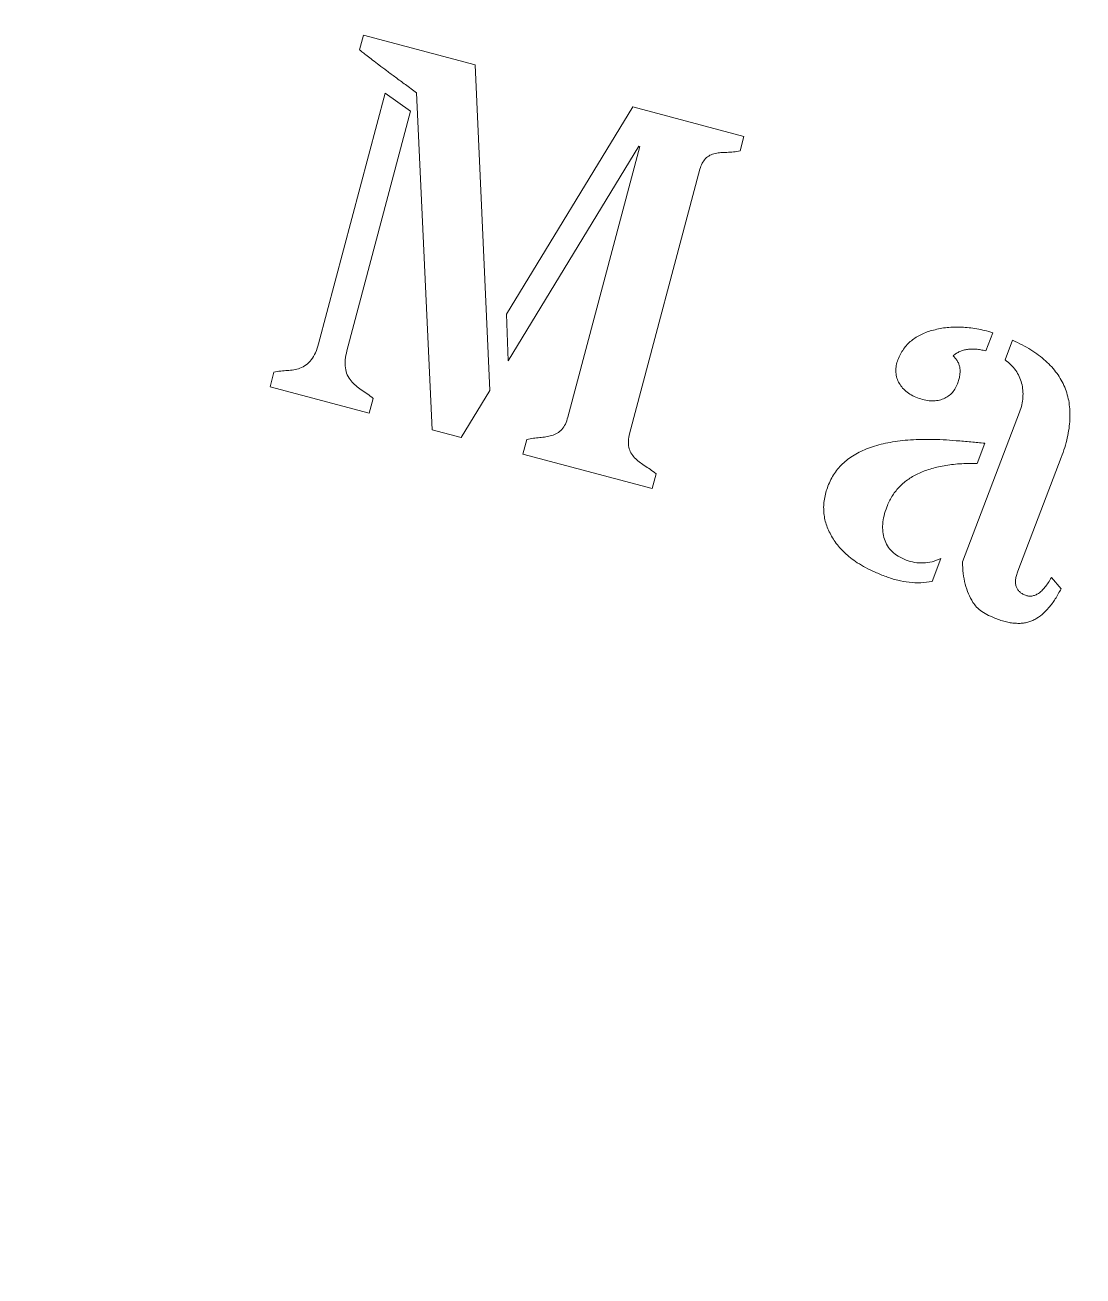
# Model space of a CAD drawing. Header units: millimetres. Extents: x -37.9 to 37.9, y -37.9 to 37.9.
# Drawn here: x 4.67 to 11.34, y 22.67 to 30.55 of the extents above; entities that cross this region are included whole.
import ezdxf

# ---------------------------------------------------------------- set-up
doc = ezdxf.new("R2010")
doc.units = ezdxf.units.MM

msp = doc.modelspace()

# ---------------------------------------------------------------- linework, layer by layer
at = {"color": 7, "linetype": 'Continuous', "lineweight": 15}
for p, q in [((6.7766, 30.3912), (6.801, 30.4828)), ((6.801, 30.4828), (7.5041, 30.2963)), ((7.5041, 30.2963), (7.5976, 28.2437)), ((6.5176, 28.5391), (6.9377, 30.1179)), ((6.9377, 30.1179), (7.0979, 30.0037)), ((7.2331, 27.9967), (7.1353, 30.1203)), ((7.7026, 28.7266), (8.4982, 30.0315)), ((8.4982, 30.0315), (9.1984, 29.8455)), ((7.0979, 30.0037), (6.6965, 28.495)), ((9.1984, 29.8455), (9.1739, 29.7539)), ((8.5361, 29.7831), (7.7122, 28.4317)), ((8.0887, 28.0764), (8.5424, 29.7817)), ((8.5424, 29.7817), (8.5361, 29.7831)), ((8.9212, 29.6388), (8.4781, 27.9728)), ((7.7122, 28.4317), (7.7026, 28.7266)), ((10.7661, 28.609), (10.722, 28.4939)), ((10.8443, 28.4373), (10.8918, 28.561)), ((6.2121, 28.2682), (6.2366, 28.3603)), ((6.837, 28.1022), (6.2121, 28.2682)), ((7.5976, 28.2437), (7.4168, 27.9478)), ((6.8615, 28.1943), (6.837, 28.1022)), ((10.5753, 27.166), (10.9354, 28.1088)), ((7.4168, 27.9478), (7.2331, 27.9967)), ((7.8053, 27.8447), (7.8297, 27.9368)), ((10.7163, 27.9122), (10.6678, 27.7851)), ((8.62, 27.628), (7.8053, 27.8447)), ((11.1978, 27.823), (10.9244, 27.1075)), ((8.6445, 27.72), (8.62, 27.628)), ((10.4391, 27.1857), (10.3839, 27.0418)), ((11.1359, 27.0662), (11.1973, 26.9962))]:
    msp.add_line(p, q, dxfattribs=at)
msp.add_circle((0, 0), 37.9, dxfattribs=at)
for points, knots in [([(7.1353, 30.1203), (7.112, 30.1374), (7.0677, 30.1698), (7.0047, 30.2159), (6.9491, 30.257), (6.9008, 30.2935), (6.8594, 30.3246), (6.8253, 30.351), (6.7983, 30.3724), (6.7831, 30.3856), (6.7766, 30.3912)], [0, 0, 0, 0, 0.193061, 0.366284, 0.520299, 0.655114, 0.770091, 0.865881, 0.942504, 1, 1, 1, 1]), ([(9.0181, 29.7385), (9.0064, 29.7351), (8.9837, 29.7284), (8.955, 29.7062), (8.9332, 29.6758), (8.9253, 29.6516), (8.9212, 29.6388)], [0, 0, 0, 0, 0.2472603, 0.4807514, 0.7267108, 1, 1, 1, 1]), ([(9.1739, 29.7539), (9.1601, 29.7513), (9.1328, 29.7462), (9.0923, 29.7448), (9.0541, 29.7436), (9.0297, 29.7402), (9.0181, 29.7385)], [0, 0, 0, 0, 0.269545, 0.529998, 0.775012, 1, 1, 1, 1]), ([(10.5441, 28.2867), (10.5392, 28.2753), (10.5296, 28.2531), (10.5073, 28.225), (10.4797, 28.2035), (10.4479, 28.1881), (10.4123, 28.1792), (10.374, 28.1788), (10.3334, 28.1848), (10.2922, 28.1975), (10.2529, 28.2157), (10.2189, 28.2386), (10.1917, 28.266), (10.172, 28.2974), (10.1592, 28.3312), (10.1545, 28.3665), (10.1567, 28.4029), (10.1681, 28.4388), (10.1833, 28.4737), (10.2034, 28.5056), (10.2263, 28.5344), (10.2538, 28.5588), (10.2839, 28.5805), (10.3175, 28.5988), (10.3538, 28.6142), (10.3795, 28.6216), (10.3926, 28.6253)], [0, 0, 0, 0, 0.041118, 0.079489, 0.117119, 0.155874, 0.1956, 0.237354, 0.281665, 0.330806, 0.379261, 0.424107, 0.46558, 0.506185, 0.54564, 0.584047, 0.623236, 0.66504, 0.707851, 0.748905, 0.789092, 0.829112, 0.870019, 0.91164, 0.95521, 1, 1, 1, 1]), ([(10.3926, 28.6253), (10.4067, 28.6287), (10.4352, 28.6356), (10.4792, 28.6418), (10.5242, 28.6444), (10.5704, 28.6447), (10.6177, 28.6406), (10.6661, 28.6332), (10.7161, 28.6235), (10.7493, 28.6139), (10.7661, 28.609)], [0, 0, 0, 0, 0.1155024, 0.2318967, 0.351162, 0.4727174, 0.5972181, 0.7265073, 0.8608501, 1, 1, 1, 1]), ([(6.4001, 28.3852), (6.4136, 28.3913), (6.4412, 28.4038), (6.4741, 28.4389), (6.5012, 28.4842), (6.5119, 28.5199), (6.5176, 28.5391)], [0, 0, 0, 0, 0.218359, 0.447338, 0.702557, 1, 1, 1, 1]), ([(10.8918, 28.561), (10.9119, 28.5516), (10.951, 28.5331), (11.0059, 28.5018), (11.0555, 28.4685), (11.0993, 28.4322), (11.1381, 28.3944), (11.171, 28.3538), (11.1985, 28.3109), (11.2209, 28.2656), (11.237, 28.2178), (11.2483, 28.168), (11.2533, 28.1158), (11.2532, 28.0614), (11.248, 28.0047), (11.2365, 27.9459), (11.2204, 27.8847), (11.2055, 27.844), (11.1978, 27.823)], [0, 0, 0, 0, 0.0736193, 0.1430777, 0.2089933, 0.2714094, 0.330919, 0.3881218, 0.4440618, 0.4994532, 0.5548573, 0.6107171, 0.6681765, 0.7279866, 0.7907139, 0.8564251, 0.9260125, 1, 1, 1, 1]), ([(6.6965, 28.495), (6.6921, 28.4759), (6.684, 28.4403), (6.6849, 28.3882), (6.6961, 28.3416), (6.7137, 28.3168), (6.7224, 28.3046)], [0, 0, 0, 0, 0.293046, 0.547704, 0.776703, 1, 1, 1, 1]), ([(10.722, 28.4939), (10.7117, 28.4965), (10.6918, 28.5016), (10.662, 28.5053), (10.6339, 28.5064), (10.6072, 28.5046), (10.582, 28.4993), (10.5585, 28.4906), (10.5363, 28.479), (10.523, 28.4689), (10.5163, 28.4637)], [0, 0, 0, 0, 0.147659, 0.28384, 0.414512, 0.536576, 0.654226, 0.769774, 0.882663, 1, 1, 1, 1]), ([(10.5163, 28.4637), (10.5218, 28.4583), (10.5325, 28.4476), (10.545, 28.4291), (10.5545, 28.4091), (10.5596, 28.3874), (10.561, 28.3642), (10.5588, 28.3396), (10.5538, 28.3133), (10.5474, 28.2958), (10.5441, 28.2867)], [0, 0, 0, 0, 0.120234, 0.235318, 0.348265, 0.464053, 0.581767, 0.709631, 0.849824, 1, 1, 1, 1]), ([(6.2366, 28.3603), (6.2506, 28.363), (6.2785, 28.3686), (6.3205, 28.37), (6.3617, 28.373), (6.3874, 28.3812), (6.4001, 28.3852)], [0, 0, 0, 0, 0.258064, 0.51305, 0.760146, 1, 1, 1, 1]), ([(10.9354, 28.1088), (10.9408, 28.1242), (10.9512, 28.1542), (10.9576, 28.2008), (10.9573, 28.2465), (10.9495, 28.2908), (10.935, 28.3334), (10.9117, 28.3722), (10.8818, 28.4079), (10.857, 28.4274), (10.8443, 28.4373)], [0, 0, 0, 0, 0.132108, 0.258338, 0.380651, 0.502151, 0.623547, 0.744272, 0.868889, 1, 1, 1, 1]), ([(6.7224, 28.3046), (6.732, 28.2945), (6.7516, 28.2739), (6.7876, 28.249), (6.8254, 28.2239), (6.8493, 28.2043), (6.8615, 28.1943)], [0, 0, 0, 0, 0.2345141, 0.4793415, 0.7351328, 1, 1, 1, 1]), ([(7.9861, 27.9603), (7.9983, 27.9647), (8.0225, 27.9733), (8.0522, 27.9997), (8.0755, 28.0343), (8.0841, 28.0618), (8.0887, 28.0764)], [0, 0, 0, 0, 0.238102, 0.470664, 0.71967, 1, 1, 1, 1]), ([(7.8297, 27.9368), (7.8436, 27.9394), (7.8708, 27.9446), (7.9111, 27.9483), (7.9496, 27.9516), (7.9741, 27.9574), (7.9861, 27.9603)], [0, 0, 0, 0, 0.267561, 0.523597, 0.767583, 1, 1, 1, 1]), ([(8.4781, 27.9728), (8.4747, 27.9577), (8.4685, 27.9293), (8.4715, 27.8875), (8.4841, 27.8499), (8.5012, 27.8308), (8.5097, 27.8212)], [0, 0, 0, 0, 0.284069, 0.532388, 0.76466, 1, 1, 1, 1]), ([(9.7279, 27.6427), (9.7338, 27.6566), (9.7456, 27.6841), (9.7683, 27.7227), (9.7955, 27.7582), (9.8272, 27.7902), (9.863, 27.8193), (9.9032, 27.8447), (9.9476, 27.8672), (9.9961, 27.8869), (10.049, 27.903), (10.1061, 27.916), (10.1673, 27.9258), (10.2329, 27.9331), (10.3027, 27.9368), (10.3768, 27.937), (10.455, 27.9349), (10.5085, 27.9307), (10.536, 27.9285)], [0, 0, 0, 0, 0.04924, 0.097621, 0.145596, 0.194637, 0.244313, 0.295664, 0.349534, 0.406373, 0.466409, 0.529529, 0.597166, 0.668512, 0.744756, 0.82506, 0.910094, 1, 1, 1, 1]), ([(10.536, 27.9285), (10.567, 27.9263), (10.6272, 27.9221), (10.6872, 27.9154), (10.7163, 27.9122)], [0, 0, 0, 0, 0.515348, 1, 1, 1, 1]), ([(8.5097, 27.8212), (8.5188, 27.8127), (8.5377, 27.7949), (8.5711, 27.7719), (8.6079, 27.7482), (8.632, 27.7297), (8.6445, 27.72)], [0, 0, 0, 0, 0.221401, 0.459621, 0.719757, 1, 1, 1, 1]), ([(10.6678, 27.7851), (10.6491, 27.7853), (10.6125, 27.7856), (10.5589, 27.7832), (10.508, 27.7785), (10.46, 27.7712), (10.4146, 27.7622), (10.3719, 27.7508), (10.3321, 27.7368), (10.2949, 27.7212), (10.2607, 27.7027), (10.2291, 27.6823), (10.2002, 27.6595), (10.1746, 27.6339), (10.1509, 27.6068), (10.1305, 27.5769), (10.1127, 27.545), (10.1033, 27.5223), (10.0986, 27.5108)], [0, 0, 0, 0, 0.082972, 0.162478, 0.237983, 0.309693, 0.377703, 0.443073, 0.505423, 0.564832, 0.621941, 0.677803, 0.731297, 0.784955, 0.83826, 0.890781, 0.945059, 1, 1, 1, 1]), ([(9.7509, 27.3266), (9.7442, 27.339), (9.731, 27.3634), (9.7164, 27.4017), (9.7057, 27.4406), (9.7015, 27.4801), (9.7, 27.5202), (9.7048, 27.5609), (9.7137, 27.602), (9.7231, 27.629), (9.7279, 27.6427)], [0, 0, 0, 0, 0.128007, 0.253294, 0.374076, 0.494707, 0.615946, 0.739313, 0.867926, 1, 1, 1, 1]), ([(10.0986, 27.5108), (10.0923, 27.4926), (10.0801, 27.4577), (10.0718, 27.4048), (10.0727, 27.3548), (10.0818, 27.3079), (10.1011, 27.2651), (10.1316, 27.2287), (10.1717, 27.1986), (10.2199, 27.1753), (10.2733, 27.1602), (10.3291, 27.1571), (10.3855, 27.1644), (10.4209, 27.1785), (10.4391, 27.1857)], [0, 0, 0, 0, 0.0921, 0.176416, 0.254389, 0.330085, 0.40327, 0.476567, 0.554529, 0.64135, 0.730906, 0.8182, 0.906941, 1, 1, 1, 1]), ([(10.3839, 27.0418), (10.3602, 27.0385), (10.3124, 27.0318), (10.2396, 27.0357), (10.1661, 27.0479), (10.0946, 27.0713), (10.0273, 27.0992), (9.9665, 27.1281), (9.9145, 27.1583), (9.8703, 27.1892), (9.8337, 27.2222), (9.8011, 27.2551), (9.7734, 27.2898), (9.7583, 27.3145), (9.7509, 27.3266)], [0, 0, 0, 0, 0.0983314, 0.1974913, 0.298031, 0.4032497, 0.5053617, 0.5972185, 0.6792607, 0.7517252, 0.818206, 0.8813144, 0.9415714, 1, 1, 1, 1]), ([(10.641, 26.9104), (10.6313, 26.928), (10.6113, 26.9643), (10.5919, 27.0258), (10.5785, 27.0935), (10.5764, 27.1411), (10.5753, 27.166)], [0, 0, 0, 0, 0.225841, 0.464522, 0.720751, 1, 1, 1, 1]), ([(10.9244, 27.1075), (10.9211, 27.0983), (10.9149, 27.081), (10.91, 27.0553), (10.9092, 27.032), (10.913, 27.0112), (10.9213, 26.9928), (10.9341, 26.9773), (10.9512, 26.9642), (10.9647, 26.9585), (10.9719, 26.9555)], [0, 0, 0, 0, 0.160935, 0.303154, 0.429751, 0.54249, 0.649859, 0.758579, 0.871441, 1, 1, 1, 1]), ([(10.9719, 26.9555), (10.9787, 26.9533), (10.9922, 26.9491), (11.0139, 26.9492), (11.0351, 26.9555), (11.0562, 26.9667), (11.0763, 26.9844), (11.0969, 27.0063), (11.1171, 27.0342), (11.1294, 27.0551), (11.1359, 27.0662)], [0, 0, 0, 0, 0.098411, 0.195969, 0.294954, 0.403076, 0.524296, 0.663912, 0.820897, 1, 1, 1, 1]), ([(11.1973, 26.9962), (11.1855, 26.9744), (11.163, 26.9327), (11.1233, 26.8779), (11.0797, 26.8343), (11.0402, 26.8068), (11.0071, 26.7906), (10.9805, 26.7834), (10.9528, 26.7781), (10.9234, 26.7777), (10.8926, 26.7794), (10.8602, 26.785), (10.8263, 26.7934), (10.8036, 26.8016), (10.792, 26.8058)], [0, 0, 0, 0, 0.147499, 0.280564, 0.40069, 0.511255, 0.564748, 0.61911, 0.674033, 0.731957, 0.792815, 0.857253, 0.926768, 1, 1, 1, 1]), ([(10.792, 26.8058), (10.7747, 26.8129), (10.7422, 26.8262), (10.6997, 26.8515), (10.6647, 26.8781), (10.6486, 26.9001), (10.641, 26.9104)], [0, 0, 0, 0, 0.300427, 0.563189, 0.795248, 1, 1, 1, 1])]:
    msp.add_open_spline(points, degree=3, knots=knots, dxfattribs=at)

doc.saveas('drawing.dxf')
